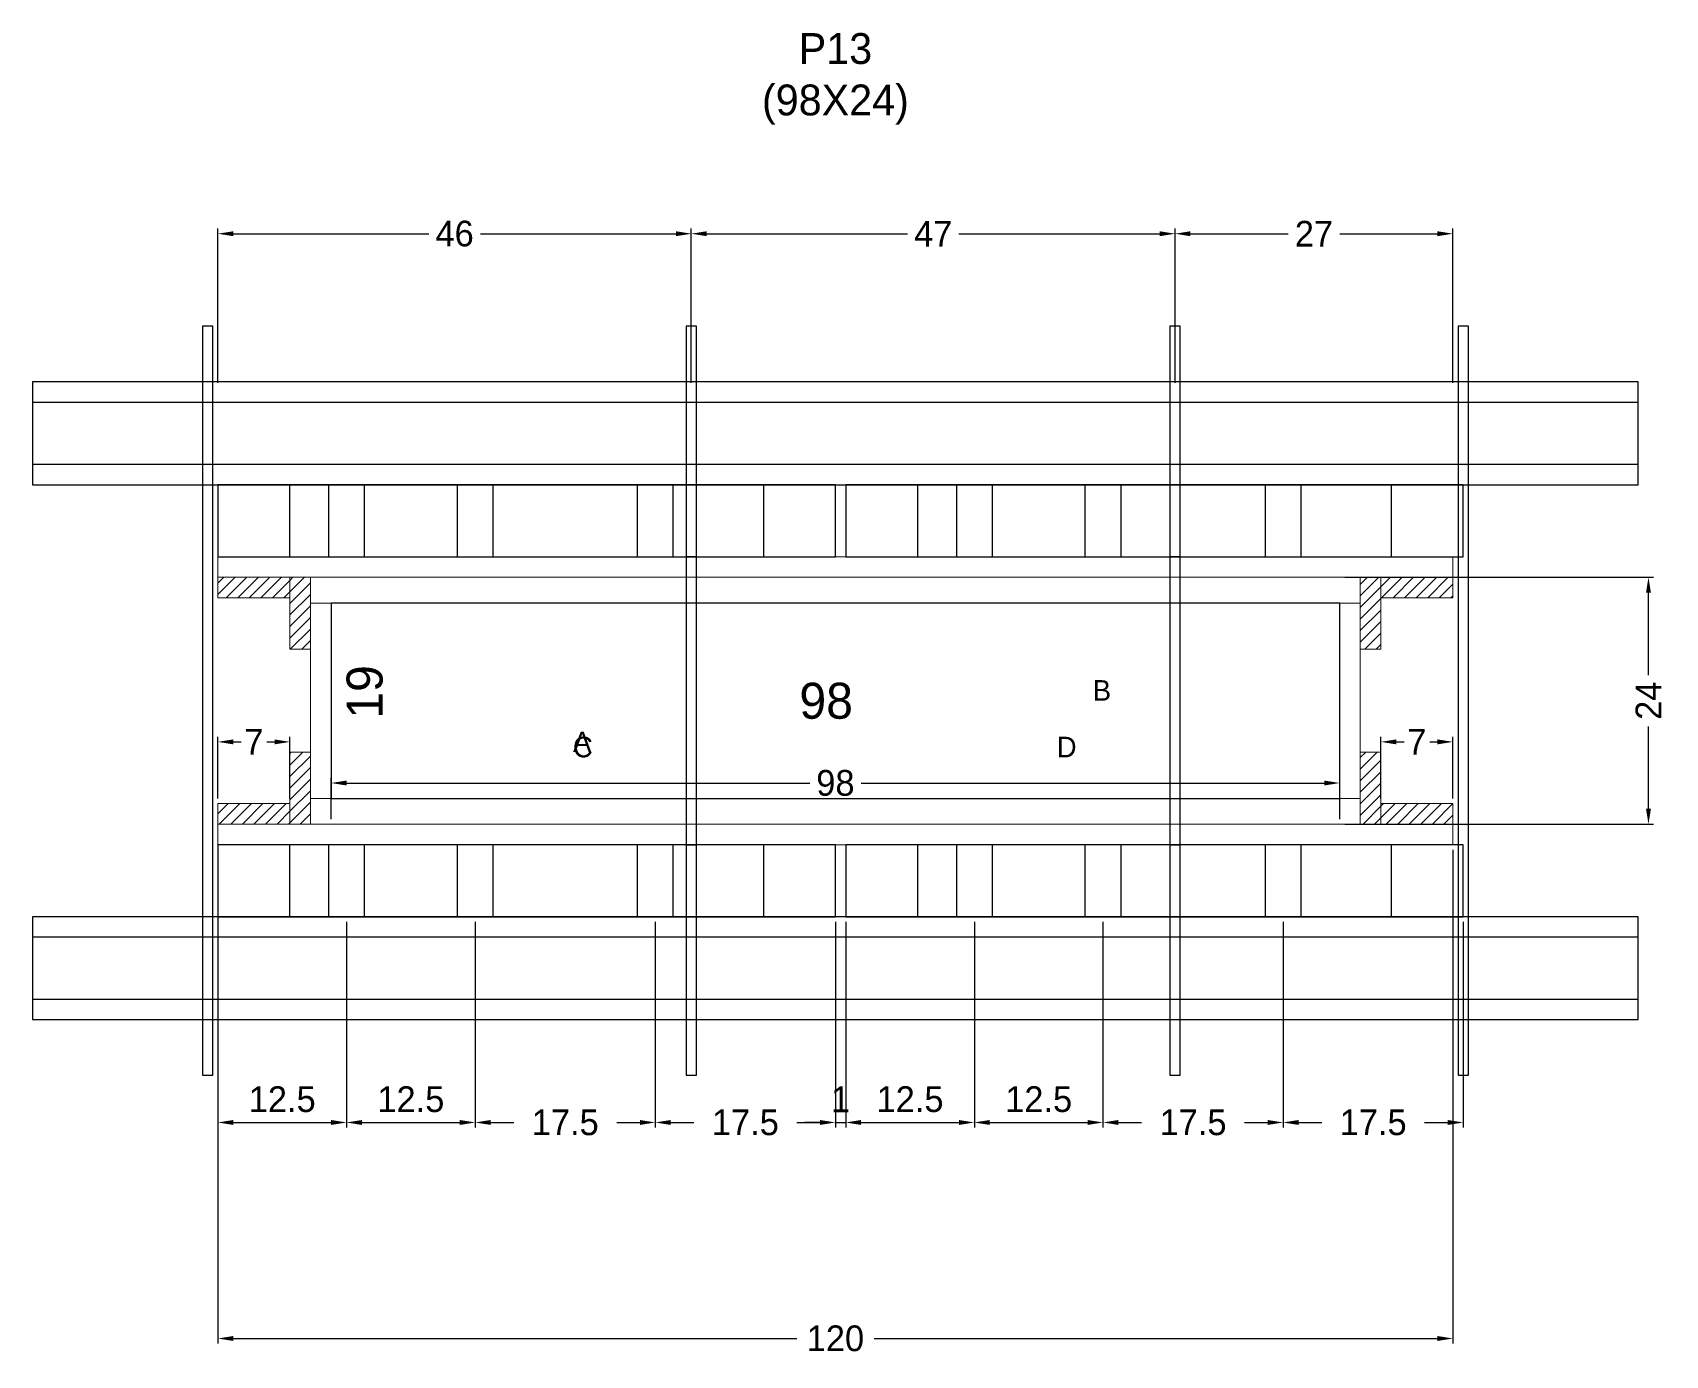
# Model space of a CAD drawing. Header units: centimetres. Extents: x -8500 to 4335, y -467 to 295.
# Drawn here: x -156 to 161.3, y 12.7 to 269.9 of the extents above; entities that cross this region are included whole.
import ezdxf

# ---------------------------------------------------------------- set-up
doc = ezdxf.new("R2010")
doc.units = ezdxf.units.CM
for name, color, linetype in [('CHAPA', 140, 'Continuous'), ('COTA', 241, 'Continuous'), ('Hachura', 251, 'Continuous'), ('Madeira', 30, 'Continuous'), ('NOMENCLATURA', 7, 'Continuous'), ('Painéis', 200, 'Continuous'), ('Perfil Metálico', 150, 'Continuous'), ('SARRAFO', 251, 'Continuous'), ('TEXTO_GERAL', 7, 'Continuous')]:
    doc.layers.add(name, color=color, linetype=linetype)
doc.dimstyles.new('cotax2', dxfattribs={"dimtxt": 2.5, "dimasz": 1.5, "dimexe": 0.5, "dimexo": 0.5, "dimgap": 0.5, "dimtad": 1, "dimcen": 2.5, "dimazin": 3, "dimtfac": 1, "dimtmove": 0, "dimatfit": 3})
pattern_1 = [(45, (0, 0), (-1.122532, 1.122532), [])]

# ---------------------------------------------------------------- blocks, each defined once
blk = doc.blocks.new('_CLOSEDFILLED')
at = {"color": 0, "linetype": 'BYBLOCK'}
blk.add_solid([(-1, 0.16), (0, 0), (-1, -0.16)], dxfattribs=at)
blk = doc.blocks.new('*D30')
for p, q in [((-120, 111), (-120, 15)), ((120, 111), (120, 15)), ((-117, 16), (-7.5, 16)), ((7.5, 16), (117, 16))]:
    blk.add_line(p, q)
at = {"layer": 'Defpoints'}
for p in [(-120, 112), (120, 112), (-120, 16)]:
    blk.add_point(p, dxfattribs=at)
at = {"layer": 'COTA', "xscale": 3, "yscale": 3, "rotation": 180}
blk.add_blockref('_CLOSEDFILLED', (-120, 16), dxfattribs=at)
at = {"layer": 'COTA', "xscale": 3, "yscale": 3}
blk.add_blockref('_CLOSEDFILLED', (120, 16), dxfattribs=at)
at = {"layer": 'COTA', "insert": (0, 16), "char_height": 5, "attachment_point": 5}
blk.add_mtext('120', dxfattribs=at)
blk = doc.blocks.new('*D31')
for p, q in [((-120, 97), (-120, 57)), ((-95, 97), (-95, 57)), ((-117, 58), (-98, 58))]:
    blk.add_line(p, q)
at = {"layer": 'Defpoints'}
for p in [(-120, 98), (-95, 98), (-120, 58)]:
    blk.add_point(p, dxfattribs=at)
at = {"layer": 'COTA', "xscale": 3, "yscale": 3, "rotation": 180}
blk.add_blockref('_CLOSEDFILLED', (-120, 58), dxfattribs=at)
at = {"layer": 'COTA', "xscale": 3, "yscale": 3}
blk.add_blockref('_CLOSEDFILLED', (-95, 58), dxfattribs=at)
at = {"layer": 'COTA', "insert": (-107.5, 62.5), "char_height": 5, "attachment_point": 5}
blk.add_mtext('12.5', dxfattribs=at)
blk = doc.blocks.new('*D32')
for p, q in [((-95, 97), (-95, 57)), ((-70, 97), (-70, 57)), ((-92, 58), (-73, 58))]:
    blk.add_line(p, q)
at = {"layer": 'Defpoints'}
for p in [(-95, 98), (-70, 98), (-95, 58)]:
    blk.add_point(p, dxfattribs=at)
at = {"layer": 'COTA', "xscale": 3, "yscale": 3, "rotation": 180}
blk.add_blockref('_CLOSEDFILLED', (-95, 58), dxfattribs=at)
at = {"layer": 'COTA', "xscale": 3, "yscale": 3}
blk.add_blockref('_CLOSEDFILLED', (-70, 58), dxfattribs=at)
at = {"layer": 'COTA', "insert": (-82.5, 62.5), "char_height": 5, "attachment_point": 5}
blk.add_mtext('12.5', dxfattribs=at)
blk = doc.blocks.new('*D33')
for p, q in [((-70, 97), (-70, 57)), ((-35, 97), (-35, 57)), ((-67, 58), (-62.5, 58)), ((-42.5, 58), (-38, 58))]:
    blk.add_line(p, q)
at = {"layer": 'Defpoints'}
for p in [(-70, 98), (-35, 98), (-70, 58)]:
    blk.add_point(p, dxfattribs=at)
at = {"layer": 'COTA', "xscale": 3, "yscale": 3, "rotation": 180}
blk.add_blockref('_CLOSEDFILLED', (-70, 58), dxfattribs=at)
at = {"layer": 'COTA', "xscale": 3, "yscale": 3}
blk.add_blockref('_CLOSEDFILLED', (-35, 58), dxfattribs=at)
at = {"layer": 'COTA', "insert": (-52.5, 58), "char_height": 5, "attachment_point": 5}
blk.add_mtext('17.5', dxfattribs=at)
blk = doc.blocks.new('*D34')
for p, q in [((-35, 97), (-35, 57)), ((0, 97), (0, 57)), ((-32, 58), (-27.5, 58)), ((-7.5, 58), (-3, 58))]:
    blk.add_line(p, q)
at = {"layer": 'Defpoints'}
for p in [(-35, 98), (0, 98), (-35, 58)]:
    blk.add_point(p, dxfattribs=at)
at = {"layer": 'COTA', "xscale": 3, "yscale": 3, "rotation": 180}
blk.add_blockref('_CLOSEDFILLED', (-35, 58), dxfattribs=at)
at = {"layer": 'COTA', "xscale": 3, "yscale": 3}
blk.add_blockref('_CLOSEDFILLED', (0, 58), dxfattribs=at)
at = {"layer": 'COTA', "insert": (-17.5, 58), "char_height": 5, "attachment_point": 5}
blk.add_mtext('17.5', dxfattribs=at)
blk = doc.blocks.new('*D35')
for p, q in [((2, 97), (2, 57)), ((27, 97), (27, 57)), ((5, 58), (24, 58))]:
    blk.add_line(p, q)
at = {"layer": 'Defpoints'}
for p in [(2, 98), (27, 98), (2, 58)]:
    blk.add_point(p, dxfattribs=at)
at = {"layer": 'COTA', "xscale": 3, "yscale": 3, "rotation": 180}
blk.add_blockref('_CLOSEDFILLED', (2, 58), dxfattribs=at)
at = {"layer": 'COTA', "xscale": 3, "yscale": 3}
blk.add_blockref('_CLOSEDFILLED', (27, 58), dxfattribs=at)
at = {"layer": 'COTA', "insert": (14.5, 62.5), "char_height": 5, "attachment_point": 5}
blk.add_mtext('12.5', dxfattribs=at)
blk = doc.blocks.new('*D36')
for p, q in [((27, 97), (27, 57)), ((52, 97), (52, 57)), ((30, 58), (49, 58))]:
    blk.add_line(p, q)
at = {"layer": 'Defpoints'}
for p in [(27, 98), (52, 98), (27, 58)]:
    blk.add_point(p, dxfattribs=at)
at = {"layer": 'COTA', "xscale": 3, "yscale": 3, "rotation": 180}
blk.add_blockref('_CLOSEDFILLED', (27, 58), dxfattribs=at)
at = {"layer": 'COTA', "xscale": 3, "yscale": 3}
blk.add_blockref('_CLOSEDFILLED', (52, 58), dxfattribs=at)
at = {"layer": 'COTA', "insert": (39.5, 62.5), "char_height": 5, "attachment_point": 5}
blk.add_mtext('12.5', dxfattribs=at)
blk = doc.blocks.new('*D37')
for p, q in [((52, 97), (52, 57)), ((87, 97), (87, 57)), ((55, 58), (59.5, 58)), ((79.5, 58), (84, 58))]:
    blk.add_line(p, q)
at = {"layer": 'Defpoints'}
for p in [(52, 98), (87, 98), (52, 58)]:
    blk.add_point(p, dxfattribs=at)
at = {"layer": 'COTA', "xscale": 3, "yscale": 3, "rotation": 180}
blk.add_blockref('_CLOSEDFILLED', (52, 58), dxfattribs=at)
at = {"layer": 'COTA', "xscale": 3, "yscale": 3}
blk.add_blockref('_CLOSEDFILLED', (87, 58), dxfattribs=at)
at = {"layer": 'COTA', "insert": (69.5, 58), "char_height": 5, "attachment_point": 5}
blk.add_mtext('17.5', dxfattribs=at)
blk = doc.blocks.new('*D38')
for p, q in [((87, 97), (87, 57)), ((122, 97), (122, 57)), ((90, 58), (94.5, 58)), ((114.5, 58), (119, 58))]:
    blk.add_line(p, q)
at = {"layer": 'Defpoints'}
for p in [(87, 98), (122, 98), (87, 58)]:
    blk.add_point(p, dxfattribs=at)
at = {"layer": 'COTA', "xscale": 3, "yscale": 3, "rotation": 180}
blk.add_blockref('_CLOSEDFILLED', (87, 58), dxfattribs=at)
at = {"layer": 'COTA', "xscale": 3, "yscale": 3}
blk.add_blockref('_CLOSEDFILLED', (122, 58), dxfattribs=at)
at = {"layer": 'COTA', "insert": (104.5, 58), "char_height": 5, "attachment_point": 5}
blk.add_mtext('17.5', dxfattribs=at)
blk = doc.blocks.new('*D39')
for p, q in [((0, 97), (0, 57)), ((2, 97), (2, 57)), ((-3, 58), (-6, 58)), ((0, 58), (2, 58)), ((5, 58), (8, 58))]:
    blk.add_line(p, q)
at = {"layer": 'Defpoints'}
for p in [(0, 98), (2, 98), (0, 58)]:
    blk.add_point(p, dxfattribs=at)
at = {"layer": 'COTA', "xscale": 3, "yscale": 3}
blk.add_blockref('_CLOSEDFILLED', (0, 58), dxfattribs=at)
at = {"layer": 'COTA', "xscale": 3, "yscale": 3, "rotation": 180}
blk.add_blockref('_CLOSEDFILLED', (2, 58), dxfattribs=at)
at = {"layer": 'COTA', "insert": (1, 62.5), "char_height": 5, "attachment_point": 5}
blk.add_mtext('1', dxfattribs=at)
blk = doc.blocks.new('*D40')
for p, q in [((-98, 117), (-98, 125)), ((-95, 124), (-5, 124)), ((5, 124), (95, 124)), ((98, 117), (98, 125))]:
    blk.add_line(p, q)
at = {"layer": 'Defpoints'}
for p in [(-98, 124), (-98, 116), (98, 116)]:
    blk.add_point(p, dxfattribs=at)
at = {"layer": 'COTA', "xscale": 3, "yscale": 3, "rotation": 180}
blk.add_blockref('_CLOSEDFILLED', (-98, 124), dxfattribs=at)
at = {"layer": 'COTA', "xscale": 3, "yscale": 3}
blk.add_blockref('_CLOSEDFILLED', (98, 124), dxfattribs=at)
at = {"layer": 'COTA', "insert": (0, 124), "char_height": 5, "attachment_point": 5}
blk.add_mtext('98', dxfattribs=at)
blk = doc.blocks.new('*D41')
for p, q in [((99, 164), (159, 164)), ((158, 145), (158, 161)), ((158, 119), (158, 135)), ((99, 116), (159, 116))]:
    blk.add_line(p, q)
at = {"layer": 'Defpoints'}
for p in [(98, 164), (98, 116), (158, 116)]:
    blk.add_point(p, dxfattribs=at)
at = {"layer": 'COTA', "xscale": 3, "yscale": 3}
for p, rotation in [((158, 164), 90), ((158, 116), -90.00000000000001)]:
    blk.add_blockref('_CLOSEDFILLED', p, dxfattribs=dict(at, rotation=rotation))
at = {"layer": 'COTA', "insert": (158, 140), "char_height": 5, "attachment_point": 5, "rotation": 90}
blk.add_mtext('24', dxfattribs=at)
blk = doc.blocks.new('*D42')
for p, q in [((-120, 121), (-120, 133)), ((-117, 132), (-115.5, 132)), ((-110.5, 132), (-109, 132)), ((-106, 121), (-106, 133))]:
    blk.add_line(p, q)
at = {"layer": 'Defpoints'}
for p in [(-120, 132), (-120, 120), (-106, 120)]:
    blk.add_point(p, dxfattribs=at)
at = {"layer": 'COTA', "xscale": 3, "yscale": 3, "rotation": 180}
blk.add_blockref('_CLOSEDFILLED', (-120, 132), dxfattribs=at)
at = {"layer": 'COTA', "xscale": 3, "yscale": 3}
blk.add_blockref('_CLOSEDFILLED', (-106, 132), dxfattribs=at)
at = {"layer": 'COTA', "insert": (-113, 132), "char_height": 5, "attachment_point": 5}
blk.add_mtext('7', dxfattribs=at)
blk = doc.blocks.new('*D43')
for p, q in [((106, 121), (106, 133)), ((109, 132), (110.5, 132)), ((115.5, 132), (117, 132)), ((120, 121), (120, 133))]:
    blk.add_line(p, q)
at = {"layer": 'Defpoints'}
for p in [(106, 132), (106, 120), (120, 120)]:
    blk.add_point(p, dxfattribs=at)
at = {"layer": 'COTA', "xscale": 3, "yscale": 3, "rotation": 180}
blk.add_blockref('_CLOSEDFILLED', (106, 132), dxfattribs=at)
at = {"layer": 'COTA', "xscale": 3, "yscale": 3}
blk.add_blockref('_CLOSEDFILLED', (120, 132), dxfattribs=at)
at = {"layer": 'COTA', "insert": (113, 132), "char_height": 5, "attachment_point": 5}
blk.add_mtext('7', dxfattribs=at)
blk = doc.blocks.new('*D44')
for p, q in [((-120, 201.8), (-120, 231.8)), ((-28, 201.8), (-28, 231.8)), ((-117, 230.8), (-79, 230.8)), ((-69, 230.8), (-31, 230.8))]:
    blk.add_line(p, q)
at = {"layer": 'Defpoints'}
for p in [(-120, 230.8), (-120, 200.8), (-28, 200.8)]:
    blk.add_point(p, dxfattribs=at)
at = {"layer": 'COTA', "xscale": 3, "yscale": 3, "rotation": 180}
blk.add_blockref('_CLOSEDFILLED', (-120, 230.8), dxfattribs=at)
at = {"layer": 'COTA', "xscale": 3, "yscale": 3}
blk.add_blockref('_CLOSEDFILLED', (-28, 230.8), dxfattribs=at)
at = {"layer": 'COTA', "insert": (-74, 230.8), "char_height": 5, "attachment_point": 5}
blk.add_mtext('46', dxfattribs=at)
blk = doc.blocks.new('*D45')
for p, q in [((-28, 201.8), (-28, 231.8)), ((66, 201.8), (66, 231.8)), ((-25, 230.8), (14, 230.8)), ((24, 230.8), (63, 230.8))]:
    blk.add_line(p, q)
at = {"layer": 'Defpoints'}
for p in [(-28, 230.8), (-28, 200.8), (66, 200.8)]:
    blk.add_point(p, dxfattribs=at)
at = {"layer": 'COTA', "xscale": 3, "yscale": 3, "rotation": 180}
blk.add_blockref('_CLOSEDFILLED', (-28, 230.8), dxfattribs=at)
at = {"layer": 'COTA', "xscale": 3, "yscale": 3}
blk.add_blockref('_CLOSEDFILLED', (66, 230.8), dxfattribs=at)
at = {"layer": 'COTA', "insert": (19, 230.8), "char_height": 5, "attachment_point": 5}
blk.add_mtext('47', dxfattribs=at)
blk = doc.blocks.new('*D46')
for p, q in [((66, 201.8), (66, 231.8)), ((120, 201.8), (120, 231.8)), ((69, 230.8), (88, 230.8)), ((98, 230.8), (117, 230.8))]:
    blk.add_line(p, q)
at = {"layer": 'Defpoints'}
for p in [(66, 230.8), (66, 200.8), (120, 200.8)]:
    blk.add_point(p, dxfattribs=at)
at = {"layer": 'COTA', "xscale": 3, "yscale": 3, "rotation": 180}
blk.add_blockref('_CLOSEDFILLED', (66, 230.8), dxfattribs=at)
at = {"layer": 'COTA', "xscale": 3, "yscale": 3}
blk.add_blockref('_CLOSEDFILLED', (120, 230.8), dxfattribs=at)
at = {"layer": 'COTA', "insert": (93, 230.8), "char_height": 5, "attachment_point": 5}
blk.add_mtext('27', dxfattribs=at)

msp = doc.modelspace()

# ---------------------------------------------------------------- hatches: boundary and pattern name
at = {"layer": 'Hachura'}
h = msp.add_hatch(dxfattribs=at)
h.set_pattern_fill('ANSI31')
h.set_pattern_definition(pattern_1)
h.paths.add_polyline_path([(-120, 160), (-106, 160), (-106, 164), (-120, 164)])
h = msp.add_hatch(dxfattribs=at)
h.set_pattern_fill('ANSI31')
h.set_pattern_definition(pattern_1)
h.paths.add_polyline_path([(-106, 150), (-102, 150), (-102, 164), (-106, 164)])
h = msp.add_hatch(dxfattribs=at)
h.set_pattern_fill('ANSI31')
h.set_pattern_definition(pattern_1)
h.paths.add_polyline_path([(102, 150), (106, 150), (106, 164), (102, 164)])
h = msp.add_hatch(dxfattribs=at)
h.set_pattern_fill('ANSI31')
h.set_pattern_definition(pattern_1)
h.paths.add_polyline_path([(106, 160), (120, 160), (120, 164), (106, 164)])
h = msp.add_hatch(dxfattribs=at)
h.set_pattern_fill('ANSI31')
h.set_pattern_definition(pattern_1)
h.paths.add_polyline_path([(-106, 116), (-102, 116), (-102, 130), (-106, 130)])
h = msp.add_hatch(dxfattribs=at)
h.set_pattern_fill('ANSI31')
h.set_pattern_definition(pattern_1)
h.paths.add_polyline_path([(102, 116), (106, 116), (106, 130), (102, 130)])
h = msp.add_hatch(dxfattribs=at)
h.set_pattern_fill('ANSI31')
h.set_pattern_definition(pattern_1)
h.paths.add_polyline_path([(-120, 116), (-106, 116), (-106, 120), (-120, 120)])
h = msp.add_hatch(dxfattribs=at)
h.set_pattern_fill('ANSI31')
h.set_pattern_definition(pattern_1)
h.paths.add_polyline_path([(106, 116), (120, 116), (120, 120), (106, 120)])

# ---------------------------------------------------------------- linework, layer by layer
at = {"layer": 'CHAPA', "lineweight": 18}
for points in [[(-120, 164), (120, 164), (120, 168), (-120, 168)], [(-120, 164), (120, 164), (120, 168), (-120, 168)], [(-102, 121), (-98, 121), (-98, 159), (-102, 159)], [(-102, 121), (-98, 121), (-98, 159), (-102, 159)], [(98, 121), (102, 121), (102, 159), (98, 159)], [(98, 121), (102, 121), (102, 159), (98, 159)], [(-120, 112), (120, 112), (120, 116), (-120, 116)], [(-120, 112), (120, 112), (120, 116), (-120, 116)]]:
    msp.add_lwpolyline(points, close=True, dxfattribs=at)
at = {"layer": 'Hachura'}
for points in [[(-123, 67.2), (-121, 67.2), (-121, 212.8), (-123, 212.8)], [(-29, 168), (-27, 168), (-27, 212.8), (-29, 212.8)], [(65, 168), (67, 168), (67, 212.8), (65, 212.8)], [(121, 67.2), (123, 67.2), (123, 212.8), (121, 212.8)], [(-29, 112), (-27, 112), (-27, 168), (-29, 168)], [(65, 112), (67, 112), (67, 168), (65, 168)], [(-29, 67.2), (-27, 67.2), (-27, 112), (-29, 112)], [(65, 67.2), (67, 67.2), (67, 112), (65, 112)]]:
    msp.add_lwpolyline(points, close=True, dxfattribs=at)
at = {"layer": 'Madeira', "color": 126}
for points in [[(-120, 168), (0, 168), (0, 182), (-120, 182)], [(-120, 168), (-106, 168), (-106, 182), (-120, 182)], [(-98.5, 168), (-91.5, 168), (-91.5, 182), (-98.5, 182)], [(-73.5, 168), (-66.5, 168), (-66.5, 182), (-73.5, 182)], [(-38.5, 168), (-31.5, 168), (-31.5, 182), (-38.5, 182)], [(-14, 168), (0, 168), (0, 182), (-14, 182)], [(2, 168), (122, 168), (122, 182), (2, 182)], [(2, 168), (16, 168), (16, 182), (2, 182)], [(23.5, 168), (30.5, 168), (30.5, 182), (23.5, 182)], [(48.5, 168), (55.5, 168), (55.5, 182), (48.5, 182)], [(83.5, 168), (90.5, 168), (90.5, 182), (83.5, 182)], [(108, 168), (122, 168), (122, 182), (108, 182)], [(-120, 98), (0, 98), (0, 112), (-120, 112)], [(-120, 98), (-106, 98), (-106, 112), (-120, 112)], [(-98.5, 98), (-91.5, 98), (-91.5, 112), (-98.5, 112)], [(-73.5, 98), (-66.5, 98), (-66.5, 112), (-73.5, 112)], [(-38.5, 98), (-31.5, 98), (-31.5, 112), (-38.5, 112)], [(-14, 98), (0, 98), (0, 112), (-14, 112)], [(2, 98), (122, 98), (122, 112), (2, 112)], [(2, 98), (16, 98), (16, 112), (2, 112)], [(23.5, 98), (30.5, 98), (30.5, 112), (23.5, 112)], [(48.5, 98), (55.5, 98), (55.5, 112), (48.5, 112)], [(83.5, 98), (90.5, 98), (90.5, 112), (83.5, 112)], [(108, 98), (122, 98), (122, 112), (108, 112)]]:
    msp.add_lwpolyline(points, close=True, dxfattribs=at)
at = {"layer": 'Painéis'}
msp.add_lwpolyline([(-98, 121), (98, 121), (98, 159), (-98, 159)], close=True, dxfattribs=at)
at = {"layer": 'Perfil Metálico', "color": 224}
for points in [[(-156, 182), (156, 182), (156, 202), (-156, 202)], [(-156, 186), (156, 186), (156, 198), (-156, 198)], [(-156, 78), (156, 78), (156, 98), (-156, 98)], [(-156, 82), (156, 82), (156, 94), (-156, 94)]]:
    msp.add_lwpolyline(points, close=True, dxfattribs=at)
at = {"layer": 'SARRAFO', "color": 251, "lineweight": 13}
for points in [[(-120, 160), (-106, 160), (-106, 164), (-120, 164)], [(-106, 150), (-102, 150), (-102, 164), (-106, 164)], [(102, 150), (106, 150), (106, 164), (102, 164)], [(106, 160), (120, 160), (120, 164), (106, 164)], [(-106, 116), (-102, 116), (-102, 130), (-106, 130)], [(102, 116), (106, 116), (106, 130), (102, 130)], [(-120, 116), (-106, 116), (-106, 120), (-120, 120)], [(106, 116), (120, 116), (120, 120), (106, 120)]]:
    msp.add_lwpolyline(points, close=True, dxfattribs=at)

# ---------------------------------------------------------------- texts
at = {"layer": 'COTA'}
msp.add_text('19', height=7, rotation=90, dxfattribs=at).set_placement((-88, 136.5))
msp.add_text('98', height=7, dxfattribs=at).set_placement((-7, 136.5))
at = {"layer": 'NOMENCLATURA', "insert": (0, 252), "char_height": 6, "attachment_point": 8}
msp.add_mtext('P13\\P(98X24)', dxfattribs=at)
at = {"layer": 'TEXTO_GERAL'}
for s, p in [('B', (50, 140)), ('A', (-51, 130)), ('C', (-51, 129)), ('D', (43, 129))]:
    msp.add_text(s, height=4, dxfattribs=at).set_placement(p)

# ---------------------------------------------------------------- dimensions: what is measured, and where the dimension line sits
at = {"layer": 'COTA'}
for base, p1, p2, picture, middle in [((-120, 230.8), (-120, 200.8), (-28, 200.8), '*D44', (-74, 230.8)), ((-28, 230.8), (-28, 200.8), (66, 200.8), '*D45', (19, 230.8)), ((66, 230.8), (66, 200.8), (120, 200.8), '*D46', (93, 230.8)), ((-120, 132), (-120, 120), (-106, 120), '*D42', (-113, 132)), ((106, 132), (106, 120), (120, 120), '*D43', (113, 132)), ((-98, 124), (-98, 116), (98, 116), '*D40', (0, 124)), ((-120, 16), (-120, 112), (120, 112), '*D30', (0, 16)), ((0, 58), (0, 98), (2, 98), '*D39', (1, 62.5))]:
    dim = msp.add_linear_dim(base=base, p1=p1, p2=p2, dimstyle='cotax2', dxfattribs=at)
    dim.commit()
    dim.dimension.update_dxf_attribs({"geometry": picture, "text_midpoint": middle})
dim = msp.add_linear_dim(base=(158, 116), p1=(98, 116), p2=(98, 164), angle=90, dimstyle='cotax2', dxfattribs=at)
dim.commit()
dim.dimension.update_dxf_attribs({"geometry": '*D41', "text_midpoint": (158, 140)})
for base, p1, p2, text, picture, middle in [((-120, 58), (-120, 98), (-95, 98), '12.5', '*D31', (-107.5, 62.5)), ((-95, 58), (-95, 98), (-70, 98), '12.5', '*D32', (-82.5, 62.5)), ((-70, 58), (-70, 98), (-35, 98), '17.5', '*D33', (-52.5, 58)), ((-35, 58), (-35, 98), (0, 98), '17.5', '*D34', (-17.5, 58)), ((2, 58), (2, 98), (27, 98), '12.5', '*D35', (14.5, 62.5)), ((27, 58), (27, 98), (52, 98), '12.5', '*D36', (39.5, 62.5)), ((52, 58), (52, 98), (87, 98), '17.5', '*D37', (69.5, 58)), ((87, 58), (87, 98), (122, 98), '17.5', '*D38', (104.5, 58))]:
    dim = msp.add_linear_dim(base=base, p1=p1, p2=p2, text=text, dimstyle='cotax2', dxfattribs=at)
    dim.commit()
    dim.dimension.update_dxf_attribs({"geometry": picture, "text_midpoint": middle})

doc.saveas('drawing.dxf')
